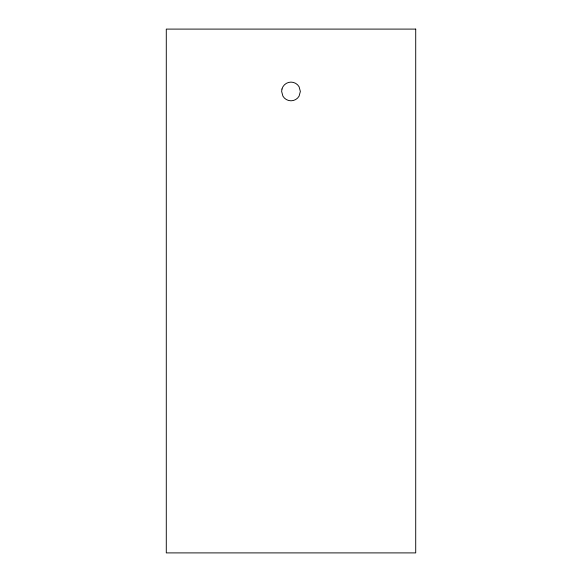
<?xml version="1.0" encoding="UTF-8"?>
<svg xmlns="http://www.w3.org/2000/svg" width="582" height="582" viewBox="0 0 582 582"><rect width="100%" height="100%" fill="white"/><g stroke="black" fill="none" stroke-linecap="round" stroke-linejoin="round"><path stroke-width="0.87" d="M281.964 89.039L281.644 91.454L282.903 96.132A9.356 9.356 0 0 0 299.097 96.132L300.356 91.454L299.097 86.783A9.356 9.356 0 0 0 282.903 86.783L281.964 89.039M415.715 29.1L166.285 29.1L166.285 552.9L415.715 552.9L415.715 29.1"/></g></svg>
